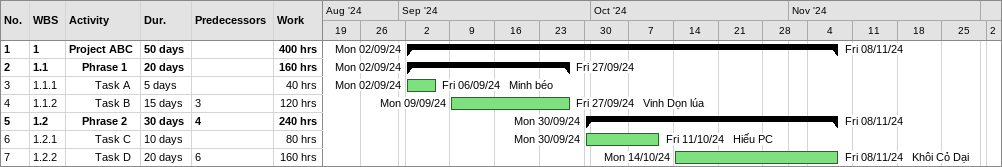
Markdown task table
| ID | WBS | Task | Duration | Start | Finish | Predecessors | Resources | Work (h) |
|---|---|---|---|---|---|---|---|---|
| 1 | 1 | **Project ABC** | 50d | 2024-09-02 | 2024-11-08 |  |  | 400 |
| 2 | 1.1 | **Phrase 1** | 20d | 2024-09-02 | 2024-09-27 |  |  | 160 |
| 3 | 1.1.1 | Task A | 5d | 2024-09-02 | 2024-09-06 |  | Minh béo | 40 |
| 4 | 1.1.2 | Task B | 15d | 2024-09-09 | 2024-09-27 | 3 | Vinh Dọn lúa | 120 |
| 5 | 1.2 | **Phrase 2** | 30d | 2024-09-30 | 2024-11-08 | 4 |  | 240 |
| 6 | 1.2.1 | Task C | 10d | 2024-09-30 | 2024-10-11 |  | Hiếu PC | 80 |
| 7 | 1.2.2 | Task D | 20d | 2024-10-14 | 2024-11-08 | 6 | Khôi Cỏ Dại | 160 |
